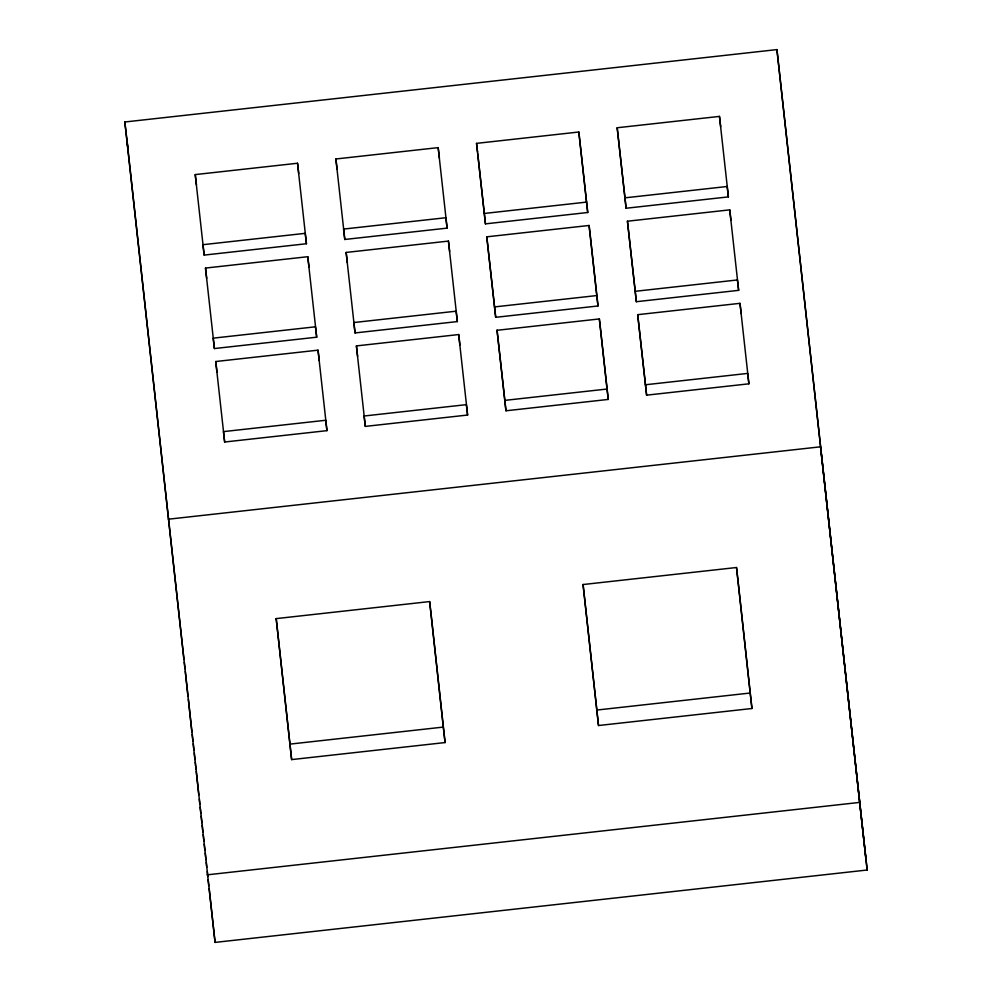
<?xml version="1.0" encoding="UTF-8"?>
<svg xmlns="http://www.w3.org/2000/svg" width="992" height="992" viewBox="0 0 992 992"><rect width="100%" height="100%" fill="white"/><g stroke="black" fill="none" stroke-linecap="round" stroke-linejoin="round"><path stroke-width="1.49" d="M124.831 121.991L776.934 49.6L867.169 870.009L215.066 942.4L124.831 121.991L127.881 147.982M297.526 163.246L306.441 243.734L204.154 255.093L195.238 174.592L297.526 163.246L298.753 173.637M438.179 147.622L447.094 228.123L344.794 239.469L335.891 158.98L438.179 147.622L439.394 158.026M476.532 143.369L578.832 132.01L587.735 212.499L485.448 223.857L476.532 143.369L477.586 152.272M719.473 116.399L728.388 196.887L626.101 208.246L617.185 127.757L719.473 116.399L720.7 126.79M484.232 213.466L586.52 202.108L587.735 212.499M624.886 197.854L727.173 186.496L728.388 196.887M307.78 256.705L316.696 337.193L214.408 348.552L205.493 268.063L307.78 256.705L309.008 267.096M448.434 241.093L457.349 321.582L355.049 332.94L346.146 252.439L448.434 241.093L449.649 251.484M486.787 236.828L589.087 225.469L590.302 235.873L598.002 305.97L495.702 317.316L486.787 236.828L495.702 317.316M729.74 209.858L738.643 290.346L636.356 301.704L627.44 221.216L729.74 209.858L730.955 220.261M494.487 306.925L596.775 295.566L598.002 305.97M635.14 291.313L737.428 279.955L738.643 290.346M318.035 350.164L326.951 430.652L224.663 442.01L215.748 361.522L318.035 350.164L319.263 360.555M458.688 334.552L467.604 415.04L365.316 426.399L356.401 345.91L458.688 334.552L459.916 344.943M497.054 330.286L599.342 318.94L600.557 329.332L608.257 399.429L505.957 410.787L497.054 330.286L505.957 410.787M739.995 303.329L748.898 383.817L646.61 395.163L637.695 314.675L739.995 303.329L741.21 313.72M504.742 400.384L607.03 389.038L608.257 399.429M645.395 384.772L747.683 373.414L748.898 383.817M168.417 519.2L820.533 446.809L867.169 870.009M276.198 618.611L429.635 601.574L431.421 617.049L445.073 742.562L291.636 759.599L276.198 618.611L291.636 759.599M583.073 584.536L736.51 567.511L738.284 582.974L751.948 708.499L598.511 725.524L583.073 584.536L598.511 725.524M289.862 744.124L443.3 727.086L445.073 742.562M596.738 710.061L750.175 693.024L751.948 708.499M207.117 874.845L859.233 802.454M617.185 127.757L626.101 208.246M627.44 221.216L636.356 301.704M637.695 314.675L646.61 395.163M447.094 228.123L445.867 217.719L343.579 229.078L344.794 239.469M457.349 321.582L456.122 311.19L353.834 322.536L355.049 332.94M467.604 415.04L466.376 404.649L364.089 416.008L365.316 426.399M335.891 158.98L337.106 169.372M346.146 252.439L347.361 262.843M356.401 345.91L357.616 356.302M306.441 243.734L305.214 233.343L202.926 244.689L204.154 255.093M316.696 337.193L315.481 326.802L213.181 338.16L214.408 348.552M326.951 430.652L325.736 420.261L223.436 431.619L224.663 442.01M195.238 174.592L196.453 184.996M205.493 268.063L206.708 278.454M215.748 361.522L216.963 371.913M776.934 49.6L866.128 861.155M578.832 132.01L586.52 202.108M589.087 225.469L596.775 295.566M599.342 318.94L607.03 389.038M477.76 153.76L485.448 223.857M126.84 139.116L183.942 659.494M184.314 662.197L184.958 668.732M185.33 671.435L187.996 696.446M188.368 699.149L191.89 731.86M192.25 734.551L192.907 741.098M193.266 743.789L193.911 750.336M194.283 753.027L194.928 759.574M195.288 762.265L195.945 768.812M196.304 771.503L198.809 794.976M199.342 799.217L199.826 804.214M200.161 807.29L200.843 813.452M201.202 816.156L201.86 822.69M202.219 825.394L202.864 831.928M203.236 834.632L203.881 841.166M204.216 844.242L204.898 850.404M205.257 853.108L205.914 859.642M206.274 862.346L206.758 867.343M207.291 871.584L207.774 876.581M208.109 879.656L208.779 885.819M209.151 888.51L215.066 942.4M736.51 567.511L750.175 693.024M429.635 601.574L443.3 727.086"/></g></svg>
